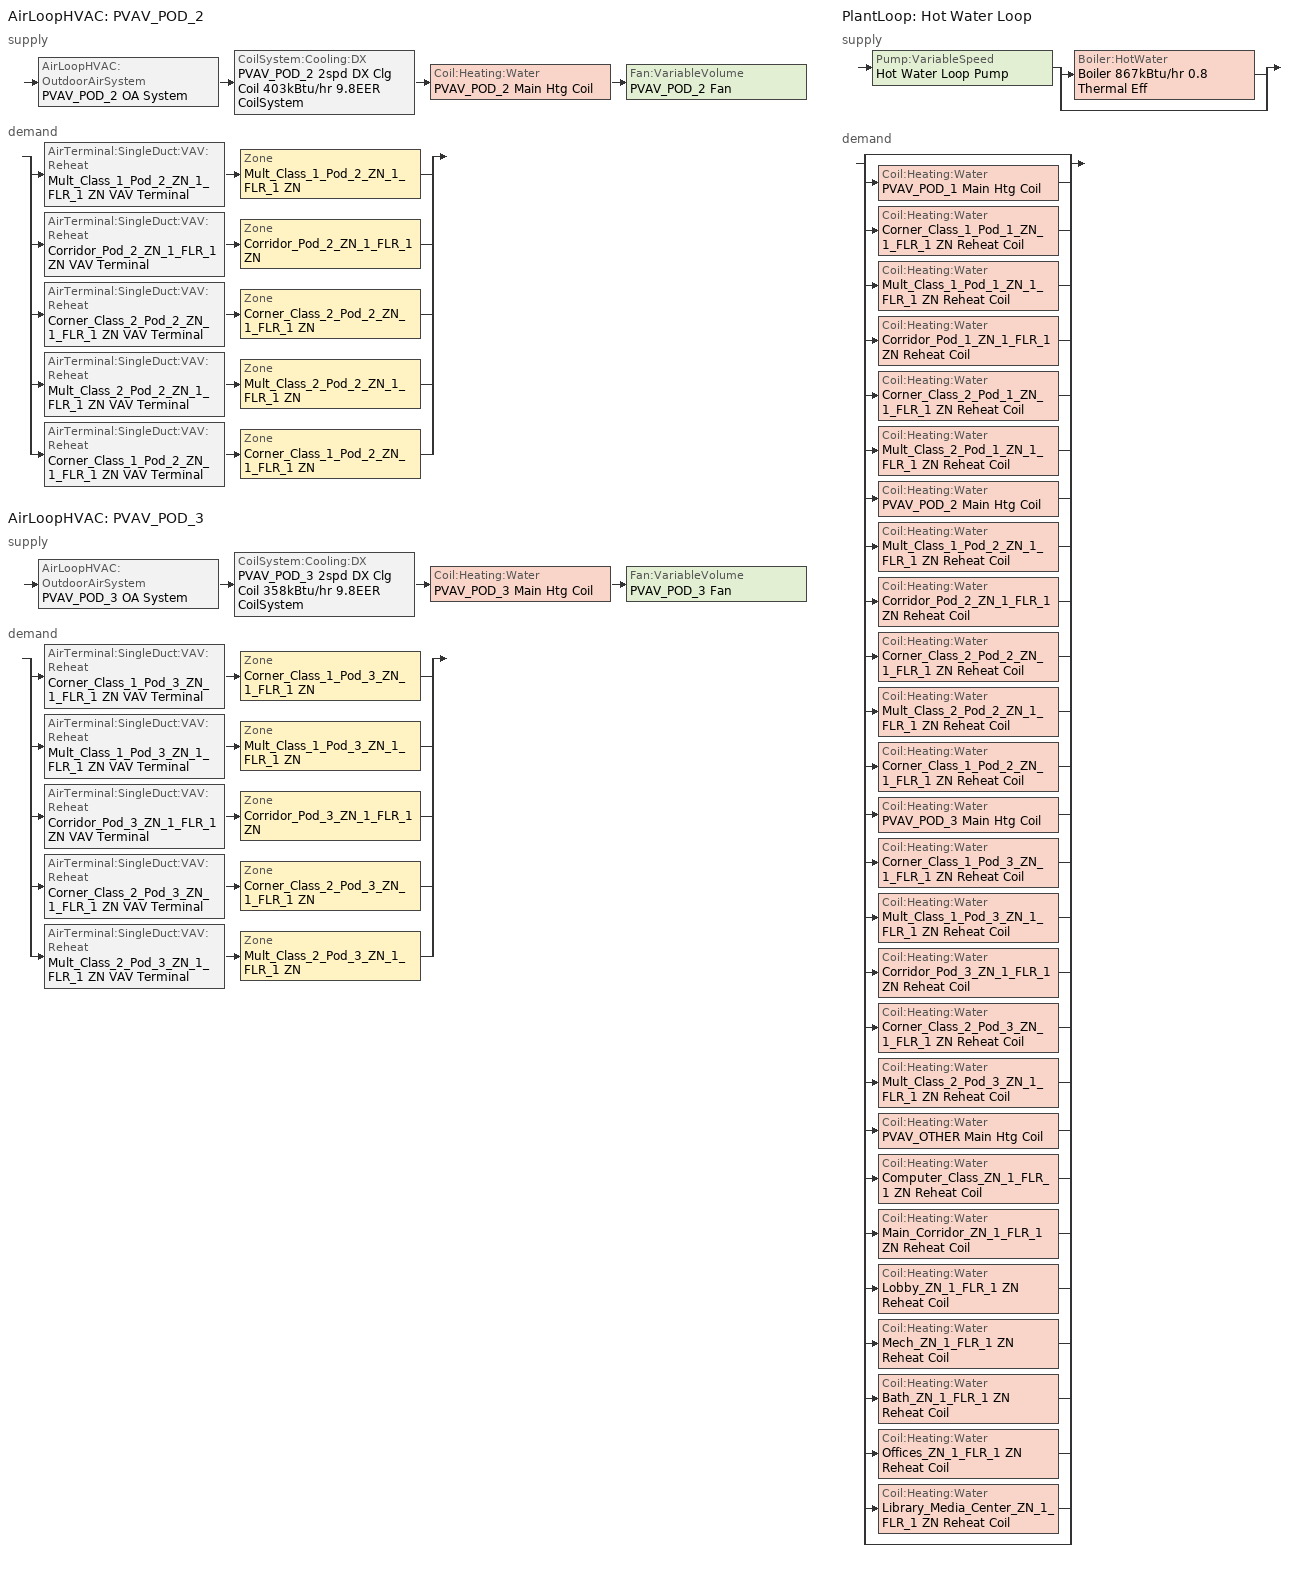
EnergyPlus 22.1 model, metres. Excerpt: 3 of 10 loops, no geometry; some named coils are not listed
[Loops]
AirLoopHVAC 'PVAV_POD_2'
 supply: AirLoopHVAC:OutdoorAirSystem 'PVAV_POD_2 OA System' > CoilSystem:Cooling:DX 'PVAV_POD_2 2spd DX Clg Coil 403kBtu/hr 9.8EER CoilSystem' > Coil:Heating:Water 'PVAV_POD_2 Main Htg Coil' > Fan:VariableVolume 'PVAV_POD_2 Fan'
 demand: split
  | AirTerminal:SingleDuct:VAV:Reheat 'Mult_Class_1_Pod_2_ZN_1_FLR_1 ZN VAV Terminal' > Zone 'Mult_Class_1_Pod_2_ZN_1_FLR_1 ZN'
  | AirTerminal:SingleDuct:VAV:Reheat 'Corridor_Pod_2_ZN_1_FLR_1 ZN VAV Terminal' > Zone 'Corridor_Pod_2_ZN_1_FLR_1 ZN'
  | AirTerminal:SingleDuct:VAV:Reheat 'Corner_Class_2_Pod_2_ZN_1_FLR_1 ZN VAV Terminal' > Zone 'Corner_Class_2_Pod_2_ZN_1_FLR_1 ZN'
  | AirTerminal:SingleDuct:VAV:Reheat 'Mult_Class_2_Pod_2_ZN_1_FLR_1 ZN VAV Terminal' > Zone 'Mult_Class_2_Pod_2_ZN_1_FLR_1 ZN'
  | AirTerminal:SingleDuct:VAV:Reheat 'Corner_Class_1_Pod_2_ZN_1_FLR_1 ZN VAV Terminal' > Zone 'Corner_Class_1_Pod_2_ZN_1_FLR_1 ZN'
AirLoopHVAC 'PVAV_POD_3'
 supply: AirLoopHVAC:OutdoorAirSystem 'PVAV_POD_3 OA System' > CoilSystem:Cooling:DX 'PVAV_POD_3 2spd DX Clg Coil 358kBtu/hr 9.8EER CoilSystem' > Coil:Heating:Water 'PVAV_POD_3 Main Htg Coil' > Fan:VariableVolume 'PVAV_POD_3 Fan'
 demand: split
  | AirTerminal:SingleDuct:VAV:Reheat 'Corner_Class_1_Pod_3_ZN_1_FLR_1 ZN VAV Terminal' > Zone 'Corner_Class_1_Pod_3_ZN_1_FLR_1 ZN'
  | AirTerminal:SingleDuct:VAV:Reheat 'Mult_Class_1_Pod_3_ZN_1_FLR_1 ZN VAV Terminal' > Zone 'Mult_Class_1_Pod_3_ZN_1_FLR_1 ZN'
  | AirTerminal:SingleDuct:VAV:Reheat 'Corridor_Pod_3_ZN_1_FLR_1 ZN VAV Terminal' > Zone 'Corridor_Pod_3_ZN_1_FLR_1 ZN'
  | AirTerminal:SingleDuct:VAV:Reheat 'Corner_Class_2_Pod_3_ZN_1_FLR_1 ZN VAV Terminal' > Zone 'Corner_Class_2_Pod_3_ZN_1_FLR_1 ZN'
  | AirTerminal:SingleDuct:VAV:Reheat 'Mult_Class_2_Pod_3_ZN_1_FLR_1 ZN VAV Terminal' > Zone 'Mult_Class_2_Pod_3_ZN_1_FLR_1 ZN'
PlantLoop 'Hot Water Loop'
 supply: Pump:VariableSpeed 'Hot Water Loop Pump' > split
  | Boiler:HotWater 'Boiler 867kBtu/hr 0.8 Thermal Eff'
  | bypass
 demand: split
  | bypass
  | Coil:Heating:Water 'PVAV_POD_1 Main Htg Coil'
  | Coil:Heating:Water 'Corner_Class_1_Pod_1_ZN_1_FLR_1 ZN Reheat Coil'
  | Coil:Heating:Water 'Mult_Class_1_Pod_1_ZN_1_FLR_1 ZN Reheat Coil'
  | Coil:Heating:Water 'Corridor_Pod_1_ZN_1_FLR_1 ZN Reheat Coil'
  | Coil:Heating:Water 'Corner_Class_2_Pod_1_ZN_1_FLR_1 ZN Reheat Coil'
  | Coil:Heating:Water 'Mult_Class_2_Pod_1_ZN_1_FLR_1 ZN Reheat Coil'
  | Coil:Heating:Water 'PVAV_POD_2 Main Htg Coil'
  | Coil:Heating:Water 'Mult_Class_1_Pod_2_ZN_1_FLR_1 ZN Reheat Coil'
  | Coil:Heating:Water 'Corridor_Pod_2_ZN_1_FLR_1 ZN Reheat Coil'
  | Coil:Heating:Water 'Corner_Class_2_Pod_2_ZN_1_FLR_1 ZN Reheat Coil'
  | Coil:Heating:Water 'Mult_Class_2_Pod_2_ZN_1_FLR_1 ZN Reheat Coil'
  | Coil:Heating:Water 'Corner_Class_1_Pod_2_ZN_1_FLR_1 ZN Reheat Coil'
  | Coil:Heating:Water 'PVAV_POD_3 Main Htg Coil'
  | Coil:Heating:Water 'Corner_Class_1_Pod_3_ZN_1_FLR_1 ZN Reheat Coil'
  | Coil:Heating:Water 'Mult_Class_1_Pod_3_ZN_1_FLR_1 ZN Reheat Coil'
  | Coil:Heating:Water 'Corridor_Pod_3_ZN_1_FLR_1 ZN Reheat Coil'
  | Coil:Heating:Water 'Corner_Class_2_Pod_3_ZN_1_FLR_1 ZN Reheat Coil'
  | Coil:Heating:Water 'Mult_Class_2_Pod_3_ZN_1_FLR_1 ZN Reheat Coil'
  | Coil:Heating:Water 'PVAV_OTHER Main Htg Coil'
  | Coil:Heating:Water 'Computer_Class_ZN_1_FLR_1 ZN Reheat Coil'
  | Coil:Heating:Water 'Main_Corridor_ZN_1_FLR_1 ZN Reheat Coil'
  | Coil:Heating:Water 'Lobby_ZN_1_FLR_1 ZN Reheat Coil'
  | Coil:Heating:Water 'Mech_ZN_1_FLR_1 ZN Reheat Coil'
  | Coil:Heating:Water 'Bath_ZN_1_FLR_1 ZN Reheat Coil'
  | Coil:Heating:Water 'Offices_ZN_1_FLR_1 ZN Reheat Coil'
  | Coil:Heating:Water 'Library_Media_Center_ZN_1_FLR_1 ZN Reheat Coil'
  | bypass
[ZoneControl:Thermostat] Temperature Difference Between Cutout And Setpoint {deltaC}=0
Name | Zone or ZoneList | Control Type Schedule | Control 1
Corner_Class_1_Pod_2_ZN_1_FLR_1 ZN Thermostat | Corner_Class_1_Pod_2_ZN_1_FLR_1 ZN | Corner_Class_1_Pod_2_ZN_1_FLR_1 ZN Thermostat Schedule | PrimarySchool Classroom Thermostat 2
Corner_Class_1_Pod_3_ZN_1_FLR_1 ZN Thermostat | Corner_Class_1_Pod_3_ZN_1_FLR_1 ZN | Corner_Class_1_Pod_3_ZN_1_FLR_1 ZN Thermostat Schedule | PrimarySchool Classroom Thermostat 3
Corner_Class_2_Pod_2_ZN_1_FLR_1 ZN Thermostat | Corner_Class_2_Pod_2_ZN_1_FLR_1 ZN | Corner_Class_2_Pod_2_ZN_1_FLR_1 ZN Thermostat Schedule | PrimarySchool Classroom Thermostat 5
Corner_Class_2_Pod_3_ZN_1_FLR_1 ZN Thermostat | Corner_Class_2_Pod_3_ZN_1_FLR_1 ZN | Corner_Class_2_Pod_3_ZN_1_FLR_1 ZN Thermostat Schedule | PrimarySchool Classroom Thermostat 6
Corridor_Pod_2_ZN_1_FLR_1 ZN Thermostat | Corridor_Pod_2_ZN_1_FLR_1 ZN | Corridor_Pod_2_ZN_1_FLR_1 ZN Thermostat Schedule | PrimarySchool Corridor Thermostat 2
Corridor_Pod_3_ZN_1_FLR_1 ZN Thermostat | Corridor_Pod_3_ZN_1_FLR_1 ZN | Corridor_Pod_3_ZN_1_FLR_1 ZN Thermostat Schedule | PrimarySchool Corridor Thermostat 3
Mult_Class_1_Pod_2_ZN_1_FLR_1 ZN Thermostat | Mult_Class_1_Pod_2_ZN_1_FLR_1 ZN | Mult_Class_1_Pod_2_ZN_1_FLR_1 ZN Thermostat Schedule | PrimarySchool Classroom Thermostat 8
Mult_Class_1_Pod_3_ZN_1_FLR_1 ZN Thermostat | Mult_Class_1_Pod_3_ZN_1_FLR_1 ZN | Mult_Class_1_Pod_3_ZN_1_FLR_1 ZN Thermostat Schedule | PrimarySchool Classroom Thermostat 9
Mult_Class_2_Pod_2_ZN_1_FLR_1 ZN Thermostat | Mult_Class_2_Pod_2_ZN_1_FLR_1 ZN | Mult_Class_2_Pod_2_ZN_1_FLR_1 ZN Thermostat Schedule | PrimarySchool Classroom Thermostat 11
Mult_Class_2_Pod_3_ZN_1_FLR_1 ZN Thermostat | Mult_Class_2_Pod_3_ZN_1_FLR_1 ZN | Mult_Class_2_Pod_3_ZN_1_FLR_1 ZN Thermostat Schedule | PrimarySchool Classroom Thermostat 12
[ThermostatSetpoint:DualSetpoint] Heating Setpoint Temperature Schedule=SchoolPrimary HTGSETP_SCH_NO_OPTIMUM; Cooling Setpoint Temperature Schedule=SchoolPrimary CLGSETP_SCH_NO_OPTIMUM
PrimarySchool Classroom Thermostat 2; PrimarySchool Classroom Thermostat 3; PrimarySchool Classroom Thermostat 5; PrimarySchool Classroom Thermostat 6; PrimarySchool Corridor Thermostat 2; PrimarySchool Corridor Thermostat 3; PrimarySchool Classroom Thermostat 8; PrimarySchool Classroom Thermostat 9; PrimarySchool Classroom Thermostat 11; PrimarySchool Classroom Thermostat 12
[AirTerminal:SingleDuct:VAV:Reheat] Availability Schedule=Always On Discrete; Maximum Air Flow Rate {m3/s}=Autosize; Zone Minimum Air Flow Input Method=Constant; Fixed Minimum Air Flow Rate {m3/s}=0; Maximum Hot Water or Steam Flow Rate {m3/s}=Autosize; Minimum Hot Water or Steam Flow Rate {m3/s}=0; Convergence Tolerance=0.001; Damper Heating Action=ReverseWithLimits; Maximum Flow per Zone Floor Area During Reheat {m3/s-m2}=Autocalculate; Maximum Flow Fraction During Reheat=Autocalculate; Maximum Reheat Air Temperature {C}=50
Name | Constant Minimum Air Flow Fraction | Reheat Coil
Corner_Class_1_Pod_2_ZN_1_FLR_1 ZN VAV Terminal | 0.773772 | Corner_Class_1_Pod_2_ZN_1_FLR_1 ZN Reheat Coil
Corner_Class_1_Pod_3_ZN_1_FLR_1 ZN VAV Terminal | 0.752677 | Corner_Class_1_Pod_3_ZN_1_FLR_1 ZN Reheat Coil
Corner_Class_2_Pod_2_ZN_1_FLR_1 ZN VAV Terminal | 0.773772 | Corner_Class_2_Pod_2_ZN_1_FLR_1 ZN Reheat Coil
Corner_Class_2_Pod_3_ZN_1_FLR_1 ZN VAV Terminal | 0.752677 | Corner_Class_2_Pod_3_ZN_1_FLR_1 ZN Reheat Coil
Corridor_Pod_2_ZN_1_FLR_1 ZN VAV Terminal | 0.773772 | Corridor_Pod_2_ZN_1_FLR_1 ZN Reheat Coil
Corridor_Pod_3_ZN_1_FLR_1 ZN VAV Terminal | 0.752677 | Corridor_Pod_3_ZN_1_FLR_1 ZN Reheat Coil
Mult_Class_1_Pod_2_ZN_1_FLR_1 ZN VAV Terminal | 0.773772 | Mult_Class_1_Pod_2_ZN_1_FLR_1 ZN Reheat Coil
Mult_Class_1_Pod_3_ZN_1_FLR_1 ZN VAV Terminal | 0.752677 | Mult_Class_1_Pod_3_ZN_1_FLR_1 ZN Reheat Coil
Mult_Class_2_Pod_2_ZN_1_FLR_1 ZN VAV Terminal | 0.773772 | Mult_Class_2_Pod_2_ZN_1_FLR_1 ZN Reheat Coil
Mult_Class_2_Pod_3_ZN_1_FLR_1 ZN VAV Terminal | 0.752677 | Mult_Class_2_Pod_3_ZN_1_FLR_1 ZN Reheat Coil
[Coil:Heating:Water] Availability Schedule=Always On Discrete; U-Factor Times Area Value {W/K}=Autosize; Maximum Water Flow Rate {m3/s}=Autosize; Performance Input Method=UFactorTimesAreaAndDesignWaterFlowRate; Rated Capacity {W}=Autosize; Rated Inlet Water Temperature {C}=82.2222; Rated Outlet Water Temperature {C}=71.1111; Rated Ratio for Air and Water Convection=0.5
Name | Rated Inlet Air Temperature {C} | Rated Outlet Air Temperature {C}
Bath_ZN_1_FLR_1 ZN Reheat Coil; Computer_Class_ZN_1_FLR_1 ZN Reheat Coil; Corner_Class_1_Pod_1_ZN_1_FLR_1 ZN Reheat Coil; Corner_Class_1_Pod_2_ZN_1_FLR_1 ZN Reheat Coil; Corner_Class_1_Pod_3_ZN_1_FLR_1 ZN Reheat Coil; Corner_Class_2_Pod_1_ZN_1_FLR_1 ZN Reheat Coil; Corner_Class_2_Pod_2_ZN_1_FLR_1 ZN Reheat Coil; Corner_Class_2_Pod_3_ZN_1_FLR_1 ZN Reheat Coil; Corridor_Pod_1_ZN_1_FLR_1 ZN Reheat Coil; Corridor_Pod_2_ZN_1_FLR_1 ZN Reheat Coil; Corridor_Pod_3_ZN_1_FLR_1 ZN Reheat Coil; Library_Media_Center_ZN_1_FLR_1 ZN Reheat Coil; Lobby_ZN_1_FLR_1 ZN Reheat Coil; Main_Corridor_ZN_1_FLR_1 ZN Reheat Coil; Mech_ZN_1_FLR_1 ZN Reheat Coil; Mult_Class_1_Pod_1_ZN_1_FLR_1 ZN Reheat Coil; Mult_Class_1_Pod_2_ZN_1_FLR_1 ZN Reheat Coil; Mult_Class_1_Pod_3_ZN_1_FLR_1 ZN Reheat Coil; Mult_Class_2_Pod_1_ZN_1_FLR_1 ZN Reheat Coil; Mult_Class_2_Pod_2_ZN_1_FLR_1 ZN Reheat Coil; Mult_Class_2_Pod_3_ZN_1_FLR_1 ZN Reheat Coil; Offices_ZN_1_FLR_1 ZN Reheat Coil | 12.7778 | 50
PVAV_POD_2 Main Htg Coil; PVAV_POD_3 Main Htg Coil | 7.22222 | 12.7778
[Zone equipment]
Corner_Class_1_Pod_2_ZN_1_FLR_1 ZN: Corner_Class_1_Pod_2_ZN_1_FLR_1 ZN VAV Terminal
Corner_Class_1_Pod_3_ZN_1_FLR_1 ZN: Corner_Class_1_Pod_3_ZN_1_FLR_1 ZN VAV Terminal
Corner_Class_2_Pod_2_ZN_1_FLR_1 ZN: Corner_Class_2_Pod_2_ZN_1_FLR_1 ZN VAV Terminal
Corner_Class_2_Pod_3_ZN_1_FLR_1 ZN: Corner_Class_2_Pod_3_ZN_1_FLR_1 ZN VAV Terminal
Corridor_Pod_2_ZN_1_FLR_1 ZN: Corridor_Pod_2_ZN_1_FLR_1 ZN VAV Terminal
Corridor_Pod_3_ZN_1_FLR_1 ZN: Corridor_Pod_3_ZN_1_FLR_1 ZN VAV Terminal
Mult_Class_1_Pod_2_ZN_1_FLR_1 ZN: Mult_Class_1_Pod_2_ZN_1_FLR_1 ZN VAV Terminal
Mult_Class_1_Pod_3_ZN_1_FLR_1 ZN: Mult_Class_1_Pod_3_ZN_1_FLR_1 ZN VAV Terminal
Mult_Class_2_Pod_2_ZN_1_FLR_1 ZN: Mult_Class_2_Pod_2_ZN_1_FLR_1 ZN VAV Terminal
Mult_Class_2_Pod_3_ZN_1_FLR_1 ZN: Mult_Class_2_Pod_3_ZN_1_FLR_1 ZN VAV Terminal
[Sizing:Zone] Zone Cooling Design Supply Air Temperature Input Method=SupplyAirTemperature; Zone Cooling Design Supply Air Temperature {C}=12.7778; Zone Cooling Design Supply Air Temperature Difference {deltaC}=11.11; Zone Heating Design Supply Air Temperature Input Method=SupplyAirTemperature; Zone Heating Design Supply Air Temperature {C}=50; Zone Heating Design Supply Air Temperature Difference {deltaC}=11.11; Zone Cooling Design Supply Air Humidity Ratio {kgWater/kgDryAir}=0.0085; Zone Heating Design Supply Air Humidity Ratio {kgWater/kgDryAir}=0.008; Cooling Design Air Flow Method=DesignDay; Cooling Design Air Flow Rate {m3/s}=0; Cooling Minimum Air Flow per Zone Floor Area {m3/s-m2}=0.000762; Cooling Minimum Air Flow {m3/s}=0; Cooling Minimum Air Flow Fraction=0; Heating Design Air Flow Method=DesignDay; Heating Design Air Flow Rate {m3/s}=0; Heating Maximum Air Flow per Zone Floor Area {m3/s-m2}=0.002032; Heating Maximum Air Flow {m3/s}=0.141576; Heating Maximum Air Flow Fraction=0.3; Account for Dedicated Outdoor Air System=No
Name | Design Specification Outdoor Air Object | Design Specification Zone Air Distribution Object
Corner_Class_1_Pod_2_ZN_1_FLR_1 ZN | PrimarySchool Classroom Ventilation | Corner_Class_1_Pod_2_ZN_1_FLR_1 ZN Design Spec Zone Air Dist
Corner_Class_1_Pod_3_ZN_1_FLR_1 ZN | PrimarySchool Classroom Ventilation | Corner_Class_1_Pod_3_ZN_1_FLR_1 ZN Design Spec Zone Air Dist
Corner_Class_2_Pod_2_ZN_1_FLR_1 ZN | PrimarySchool Classroom Ventilation | Corner_Class_2_Pod_2_ZN_1_FLR_1 ZN Design Spec Zone Air Dist
Corner_Class_2_Pod_3_ZN_1_FLR_1 ZN | PrimarySchool Classroom Ventilation | Corner_Class_2_Pod_3_ZN_1_FLR_1 ZN Design Spec Zone Air Dist
Corridor_Pod_2_ZN_1_FLR_1 ZN | PrimarySchool Corridor Ventilation | Corridor_Pod_2_ZN_1_FLR_1 ZN Design Spec Zone Air Dist
Corridor_Pod_3_ZN_1_FLR_1 ZN | PrimarySchool Corridor Ventilation | Corridor_Pod_3_ZN_1_FLR_1 ZN Design Spec Zone Air Dist
Mult_Class_1_Pod_2_ZN_1_FLR_1 ZN | PrimarySchool Classroom Ventilation | Mult_Class_1_Pod_2_ZN_1_FLR_1 ZN Design Spec Zone Air Dist
Mult_Class_1_Pod_3_ZN_1_FLR_1 ZN | PrimarySchool Classroom Ventilation | Mult_Class_1_Pod_3_ZN_1_FLR_1 ZN Design Spec Zone Air Dist
Mult_Class_2_Pod_2_ZN_1_FLR_1 ZN | PrimarySchool Classroom Ventilation | Mult_Class_2_Pod_2_ZN_1_FLR_1 ZN Design Spec Zone Air Dist
Mult_Class_2_Pod_3_ZN_1_FLR_1 ZN | PrimarySchool Classroom Ventilation | Mult_Class_2_Pod_3_ZN_1_FLR_1 ZN Design Spec Zone Air Dist
[DesignSpecification:ZoneAirDistribution] Minimum Zone Ventilation Efficiency=0.6
Corner_Class_1_Pod_2_ZN_1_FLR_1 ZN Design Spec Zone Air Dist; Corner_Class_1_Pod_3_ZN_1_FLR_1 ZN Design Spec Zone Air Dist; Corner_Class_2_Pod_2_ZN_1_FLR_1 ZN Design Spec Zone Air Dist; Corner_Class_2_Pod_3_ZN_1_FLR_1 ZN Design Spec Zone Air Dist; Corridor_Pod_2_ZN_1_FLR_1 ZN Design Spec Zone Air Dist; Corridor_Pod_3_ZN_1_FLR_1 ZN Design Spec Zone Air Dist; Mult_Class_1_Pod_2_ZN_1_FLR_1 ZN Design Spec Zone Air Dist; Mult_Class_1_Pod_3_ZN_1_FLR_1 ZN Design Spec Zone Air Dist; Mult_Class_2_Pod_2_ZN_1_FLR_1 ZN Design Spec Zone Air Dist; Mult_Class_2_Pod_3_ZN_1_FLR_1 ZN Design Spec Zone Air Dist
[Controller:MechanicalVentilation] Availability Schedule=SchoolPrimary MinOA_MotorizedDamper_Sched; Demand Controlled Ventilation=No; System Outdoor Air Method=ZoneSum; Design Specification Outdoor Air Object Name 1=PrimarySchool Classroom Ventilation; Design Specification Outdoor Air Object Name 2=PrimarySchool Classroom Ventilation; Design Specification Outdoor Air Object Name 3=PrimarySchool Corridor Ventilation; Design Specification Outdoor Air Object Name 4=PrimarySchool Classroom Ventilation; Design Specification Outdoor Air Object Name 5=PrimarySchool Classroom Ventilation
Name | Zone or ZoneList Name 1 | Design Specification Zone Air Distribution Object Name 1 | Zone or ZoneList Name 2 | Design Specification Zone Air Distribution Object Name 2 | Zone or ZoneList Name 3 | Design Specification Zone Air Distribution Object Name 3 | Zone or ZoneList Name 4 | Design Specification Zone Air Distribution Object Name 4 | Zone or ZoneList Name 5 | Design Specification Zone Air Distribution Object Name 5
PVAV_POD_2 Ventilation Controller | Corner_Class_1_Pod_2_ZN_1_FLR_1 ZN | Corner_Class_1_Pod_2_ZN_1_FLR_1 ZN Design Spec Zone Air Dist | Corner_Class_2_Pod_2_ZN_1_FLR_1 ZN | Corner_Class_2_Pod_2_ZN_1_FLR_1 ZN Design Spec Zone Air Dist | Corridor_Pod_2_ZN_1_FLR_1 ZN | Corridor_Pod_2_ZN_1_FLR_1 ZN Design Spec Zone Air Dist | Mult_Class_1_Pod_2_ZN_1_FLR_1 ZN | Mult_Class_1_Pod_2_ZN_1_FLR_1 ZN Design Spec Zone Air Dist | Mult_Class_2_Pod_2_ZN_1_FLR_1 ZN | Mult_Class_2_Pod_2_ZN_1_FLR_1 ZN Design Spec Zone Air Dist
PVAV_POD_3 Ventilation Controller | Corner_Class_1_Pod_3_ZN_1_FLR_1 ZN | Corner_Class_1_Pod_3_ZN_1_FLR_1 ZN Design Spec Zone Air Dist | Corner_Class_2_Pod_3_ZN_1_FLR_1 ZN | Corner_Class_2_Pod_3_ZN_1_FLR_1 ZN Design Spec Zone Air Dist | Corridor_Pod_3_ZN_1_FLR_1 ZN | Corridor_Pod_3_ZN_1_FLR_1 ZN Design Spec Zone Air Dist | Mult_Class_1_Pod_3_ZN_1_FLR_1 ZN | Mult_Class_1_Pod_3_ZN_1_FLR_1 ZN Design Spec Zone Air Dist | Mult_Class_2_Pod_3_ZN_1_FLR_1 ZN | Mult_Class_2_Pod_3_ZN_1_FLR_1 ZN Design Spec Zone Air Dist
[DesignSpecification:OutdoorAir] Outdoor Air Method=Sum; Outdoor Air Flow per Zone {m3/s}=0; Outdoor Air Flow Air Changes per Hour {1/hr}=0
Name | Outdoor Air Flow per Person {m3/s-person} | Outdoor Air Flow per Zone Floor Area {m3/s-m2}
PrimarySchool Classroom Ventilation | 0.00471947 | 0.0006096
PrimarySchool Corridor Ventilation | 0 | 0.0003048
[AirLoopHVAC] Design Supply Air Flow Rate {m3/s}=AutoSize; Design Return Air Flow Fraction of Supply Air Flow=1
PVAV_POD_2; PVAV_POD_3
[Sizing:System] Type of Load to Size On=Sensible; Central Heating Maximum System Air Flow Ratio=0.3; Preheat Design Temperature {C}=7.22222; Preheat Design Humidity Ratio {kgWater/kgDryAir}=0.008; Precool Design Temperature {C}=12.7778; Precool Design Humidity Ratio {kgWater/kgDryAir}=0.008; Central Cooling Design Supply Air Temperature {C}=12.7778; Central Heating Design Supply Air Temperature {C}=12.7778; Type of Zone Sum to Use=Coincident; 100% Outdoor Air in Cooling=No; 100% Outdoor Air in Heating=No; Central Cooling Design Supply Air Humidity Ratio {kgWater/kgDryAir}=0.0085; Central Heating Design Supply Air Humidity Ratio {kgWater/kgDryAir}=0.008; Cooling Supply Air Flow Rate Method=DesignDay; Cooling Supply Air Flow Rate {m3/s}=0; Cooling Supply Air Flow Rate Per Floor Area {m3/s-m2}=0.00996765; Cooling Fraction of Autosized Cooling Supply Air Flow Rate=1; Cooling Supply Air Flow Rate Per Unit Cooling Capacity {m3/s-W}=3.94755e-05; Heating Supply Air Flow Rate Method=DesignDay; Heating Supply Air Flow Rate {m3/s}=0; Heating Supply Air Flow Rate Per Floor Area {m3/s-m2}=0.00996765; Heating Fraction of Autosized Heating Supply Air Flow Rate=1; Heating Fraction of Autosized Cooling Supply Air Flow Rate=1; Heating Supply Air Flow Rate Per Unit Heating Capacity {m3/s-W}=3.15882e-05; System Outdoor Air Method=ZoneSum; Zone Maximum Outdoor Air Fraction=1; Cooling Design Capacity Method=CoolingDesignCapacity; Cooling Design Capacity {W}=Autosize; Cooling Design Capacity Per Floor Area {W/m2}=234.7; Fraction of Autosized Cooling Design Capacity=1; Heating Design Capacity Method=HeatingDesignCapacity; Heating Design Capacity {W}=Autosize; Heating Design Capacity Per Floor Area {W/m2}=157; Fraction of Autosized Heating Design Capacity=1; Central Cooling Capacity Control Method=OnOff; Occupant Diversity=Autosize
Name | Design Outdoor Air Flow Rate {m3/s}
PVAV_POD_2 | 3.706368
PVAV_POD_3 | 3.198876
[Controller:OutdoorAir] Minimum Outdoor Air Flow Rate {m3/s}=0; Maximum Outdoor Air Flow Rate {m3/s}=Autosize; Economizer Control Type=DifferentialEnthalpy; Economizer Control Action Type=ModulateFlow; Lockout Type=LockoutWithHeating; Minimum Limit Type=FixedMinimum; Minimum Outdoor Air Schedule=SchoolPrimary MinOA_MotorizedDamper_Sched; High Humidity Control=No; Control High Indoor Humidity Based on Outdoor Humidity Ratio=Yes; Heat Recovery Bypass Control Type=BypassWhenOAFlowGreaterThanMinimum
Name | Mechanical Ventilation Controller
Controller Outdoor Air 2 | PVAV_POD_2 Ventilation Controller
Controller Outdoor Air 3 | PVAV_POD_3 Ventilation Controller
[HeatExchanger:AirToAir:SensibleAndLatent] Availability Schedule=Always On Discrete; Nominal Supply Air Flow Rate {m3/s}=Autosize; Sensible Effectiveness at 100% Heating Air Flow=0.7; Latent Effectiveness at 100% Heating Air Flow=0.6; Sensible Effectiveness at 75% Heating Air Flow=0.7; Latent Effectiveness at 75% Heating Air Flow=0.6; Sensible Effectiveness at 100% Cooling Air Flow=0.75; Latent Effectiveness at 100% Cooling Air Flow=0.6; Sensible Effectiveness at 75% Cooling Air Flow=0.75; Latent Effectiveness at 75% Cooling Air Flow=0.6; Supply Air Outlet Temperature Control=Yes; Heat Exchanger Type=Rotary; Frost Control Type=ExhaustOnly; Threshold Temperature {C}=-23.3; Initial Defrost Time Fraction=0.167; Rate of Defrost Time Fraction Increase {1/K}=1.44; Economizer Lockout=Yes
Name | Nominal Electric Power {W}
PVAV_POD_2 ERV | 1645.59
PVAV_POD_3 ERV | 1427.12
[SetpointManager:OutdoorAirPretreat] Control Variable=Temperature; Minimum Setpoint Temperature {C}=-99; Maximum Setpoint Temperature {C}=99; Minimum Setpoint Humidity Ratio {kgWater/kgDryAir}=1e-05; Maximum Setpoint Humidity Ratio {kgWater/kgDryAir}=1
Name | Setpoint Node or NodeList
Setpoint Manager Outdoor Air Pretreat 3 | PVAV_POD_2 ERV Primary Outlet Air Node
Setpoint Manager Outdoor Air Pretreat 4 | PVAV_POD_3 ERV Primary Outlet Air Node
[SetpointManager:MixedAir] Control Variable=Temperature
Name | Setpoint Node or NodeList
PVAV_POD_2 Mixed Air Node OS Default SPM | PVAV_POD_2 Mixed Air Node
PVAV_POD_2 2spd DX Clg Coil 403kBtu/hr 9.8EER Outlet Air Node OS Default SPM | PVAV_POD_2 2spd DX Clg Coil 403kBtu/hr 9.8EER Outlet Air Node
PVAV_POD_2 Main Htg Coil Outlet Air Node OS Default SPM | PVAV_POD_2 Main Htg Coil Outlet Air Node
PVAV_POD_3 Mixed Air Node OS Default SPM | PVAV_POD_3 Mixed Air Node
PVAV_POD_3 2spd DX Clg Coil 358kBtu/hr 9.8EER Outlet Air Node OS Default SPM | PVAV_POD_3 2spd DX Clg Coil 358kBtu/hr 9.8EER Outlet Air Node
PVAV_POD_3 Main Htg Coil Outlet Air Node OS Default SPM | PVAV_POD_3 Main Htg Coil Outlet Air Node
[Coil:Cooling:DX:TwoSpeed] Availability Schedule=Always On Discrete; High Speed Gross Rated Total Cooling Capacity {W}=Autosize; High Speed Rated Sensible Heat Ratio=Autosize; High Speed Gross Rated Cooling COP {W/W}=3.39929; High Speed Rated Air Flow Rate {m3/s}=Autosize; Unit Internal Static Air Pressure {Pa}=773.3; Total Cooling Capacity Function of Temperature Curve=PSZ-AC_Unitary_PackagecoolCapFT; Total Cooling Capacity Function of Flow Fraction Curve=PSZ-AC_Unitary_PackagecoolFFF; Energy Input Ratio Function of Temperature Curve=PSZ-AC DX Unitary Package EIRFT; Energy Input Ratio Function of Flow Fraction Curve=PSZ-AC_Unitary_PackagecoolEIRFFF; Part Load Fraction Correlation Curve=PSZ-AC_Unitary_PackagecoolPLR; Low Speed Gross Rated Total Cooling Capacity {W}=Autosize; Low Speed Gross Rated Sensible Heat Ratio=0.69; Low Speed Gross Rated Cooling COP {W/W}=3.39929; Low Speed Rated Air Flow Rate {m3/s}=Autosize; Low Speed Total Cooling Capacity Function of Temperature Curve=PSZ-AC_Unitary_PackagecoolCapFT; Low Speed Energy Input Ratio Function of Temperature Curve=PSZ-AC DX Unitary Package EIRFT; Condenser Type=AirCooled; Minimum Outdoor Dry-Bulb Temperature for Compressor Operation {C}=-25; High Speed Evaporative Condenser Effectiveness=0; High Speed Evaporative Condenser Air Flow Rate {m3/s}=Autosize; High Speed Evaporative Condenser Pump Rated Power Consumption {W}=Autosize; Low Speed Evaporative Condenser Effectiveness=0; Low Speed Evaporative Condenser Air Flow Rate {m3/s}=Autosize; Low Speed Evaporative Condenser Pump Rated Power Consumption {W}=Autosize; Basin Heater Capacity {W/K}=10; Basin Heater Setpoint Temperature {C}=2
PVAV_POD_2 2spd DX Clg Coil 403kBtu/hr 9.8EER; PVAV_POD_3 2spd DX Clg Coil 358kBtu/hr 9.8EER
[Controller:WaterCoil] Control Variable=Temperature; Action=Normal; Actuator Variable=Flow; Controller Convergence Tolerance {deltaC}=0.0001; Maximum Actuated Flow {m3/s}=Autosize; Minimum Actuated Flow {m3/s}=0
PVAV_POD_2 Main Htg Coil Controller; PVAV_POD_3 Main Htg Coil Controller
[CoilSystem:Cooling:DX] Availability Schedule=Always On Discrete
Name | Cooling Coil
PVAV_POD_2 2spd DX Clg Coil 403kBtu/hr 9.8EER CoilSystem | PVAV_POD_2 2spd DX Clg Coil 403kBtu/hr 9.8EER
PVAV_POD_3 2spd DX Clg Coil 358kBtu/hr 9.8EER CoilSystem | PVAV_POD_3 2spd DX Clg Coil 358kBtu/hr 9.8EER
[Fan:VariableVolume] Availability Schedule=SchoolPrimary HVACOperationSchd; Fan Total Efficiency=0.6006; Pressure Rise {Pa}=1389.92; Maximum Flow Rate {m3/s}=AutoSize; Fan Power Minimum Flow Rate Input Method=Fraction; Fan Power Minimum Flow Fraction=0.25; Fan Power Minimum Air Flow Rate {m3/s}=0; Motor Efficiency=0.924; Motor In Airstream Fraction=1; Fan Power Coefficient 1=0.04076; Fan Power Coefficient 2=0.0881; Fan Power Coefficient 3=-0.0729; Fan Power Coefficient 4=0.9437; Fan Power Coefficient 5=0
PVAV_POD_2 Fan; PVAV_POD_3 Fan
[SetpointManager:Scheduled] Control Variable=Temperature
Name | Schedule | Setpoint Node or NodeList
PVAV_POD_2 Supply Air Setpoint Manager | Supply Air Temp - 55.0F | PVAV_POD_2 Supply Outlet Node
PVAV_POD_3 Supply Air Setpoint Manager | Supply Air Temp - 55.0F | PVAV_POD_3 Supply Outlet Node
Hot Water Loop Setpoint Manager | Hot Water Loop Temp - 180F | Hot Water Loop Supply Outlet Node
[PlantLoop]
Hot Water Loop: Fluid Type=Water; Plant Equipment Operation Scheme=Hot Water Loop Operation Schemes; Maximum Loop Temperature {C}=100; Minimum Loop Temperature {C}=10; Maximum Loop Flow Rate {m3/s}=Autosize; Minimum Loop Flow Rate {m3/s}=0; Plant Loop Volume {m3}=Autocalculate; Load Distribution Scheme=Optimal; Plant Loop Demand Calculation Scheme=SingleSetpoint; Common Pipe Simulation=None
[Sizing:Plant]
Hot Water Loop: Loop Type=Heating; Design Loop Exit Temperature {C}=82.2222; Loop Design Temperature Difference {deltaC}=11.1111; Sizing Option=NonCoincident; Zone Timesteps in Averaging Window=1; Coincident Sizing Factor Mode=None
[Pump:VariableSpeed]
Hot Water Loop Pump: Design Maximum Flow Rate {m3/s}=Autosize; Design Pump Head {Pa}=179344; Design Power Consumption {W}=Autosize; Motor Efficiency=0.865; Fraction of Motor Inefficiencies to Fluid Stream=0; Coefficient 1 of the Part Load Performance Curve=0; Coefficient 2 of the Part Load Performance Curve=3.2485; Coefficient 3 of the Part Load Performance Curve=-4.7443; Coefficient 4 of the Part Load Performance Curve=2.5294; Design Minimum Flow Rate {m3/s}=0; Pump Control Type=Intermittent; Skin Loss Radiative Fraction=0.5; Design Power Sizing Method=PowerPerFlowPerPressure; Design Electric Power per Unit Flow Rate {W/(m3/s)}=348701.1; Design Shaft Power per Unit Flow Rate per Unit Head {W/((m3/s)-Pa)}=1.28205; Design Minimum Flow Rate Fraction=0
[Boiler:HotWater]
Boiler 867kBtu/hr 0.8 Thermal Eff: Fuel Type=NaturalGas; Nominal Capacity {W}=Autosize; Nominal Thermal Efficiency=0.8; Efficiency Curve Temperature Evaluation Variable=LeavingBoiler; Normalized Boiler Efficiency Curve=Boiler with No Minimum Turndown; Design Water Flow Rate {m3/s}=Autosize; Minimum Part Load Ratio=0; Maximum Part Load Ratio=1.2; Optimum Part Load Ratio=1; Water Outlet Upper Temperature Limit {C}=95; Boiler Flow Mode=LeavingSetpointModulated; Parasitic Electric Load {W}=0; Sizing Factor=1
[PlantEquipmentOperationSchemes]
Hot Water Loop Operation Schemes: Control Scheme Object Type 1=PlantEquipmentOperation:HeatingLoad; Control Scheme Name 1=Hot Water Loop Heating Operation Scheme; Control Scheme Schedule Name 1=Always On Discrete
[PlantEquipmentOperation:HeatingLoad]
Hot Water Loop Heating Operation Scheme: Load Range Lower Limit 1 {W}=0; Load Range Upper Limit 1 {W}=1000000000; Range Equipment List Name 1=Hot Water Loop Heating Equipment List
[PlantEquipmentList]
Hot Water Loop Heating Equipment List: Boiler:HotWater, Boiler 867kBtu/hr 0.8 Thermal Eff
[EnergyManagementSystem:InternalVariable] Internal Data Type=Zone Floor Area
Name | Internal Data Index Key
Corner_Class_1_Pod_2_ZN_1_FLR_1ZN_Area | Corner_Class_1_Pod_2_ZN_1_FLR_1 ZN
Corner_Class_1_Pod_3_ZN_1_FLR_1ZN_Area | Corner_Class_1_Pod_3_ZN_1_FLR_1 ZN
Corner_Class_2_Pod_2_ZN_1_FLR_1ZN_Area | Corner_Class_2_Pod_2_ZN_1_FLR_1 ZN
Corner_Class_2_Pod_3_ZN_1_FLR_1ZN_Area | Corner_Class_2_Pod_3_ZN_1_FLR_1 ZN
Corridor_Pod_2_ZN_1_FLR_1ZN_Area | Corridor_Pod_2_ZN_1_FLR_1 ZN
Corridor_Pod_3_ZN_1_FLR_1ZN_Area | Corridor_Pod_3_ZN_1_FLR_1 ZN
Mult_Class_1_Pod_2_ZN_1_FLR_1ZN_Area | Mult_Class_1_Pod_2_ZN_1_FLR_1 ZN
Mult_Class_1_Pod_3_ZN_1_FLR_1ZN_Area | Mult_Class_1_Pod_3_ZN_1_FLR_1 ZN
Mult_Class_2_Pod_2_ZN_1_FLR_1ZN_Area | Mult_Class_2_Pod_2_ZN_1_FLR_1 ZN
Mult_Class_2_Pod_3_ZN_1_FLR_1ZN_Area | Mult_Class_2_Pod_3_ZN_1_FLR_1 ZN
[EnergyManagementSystem:Sensor] Output:Variable or Output:Meter=Zone Lights Electricity Rate
Name | Output:Variable or Output:Meter Index Key
Corner_Class_1_Pod_2_ZN_1_FLR_1ZN_LSr | Corner_Class_1_Pod_2_ZN_1_FLR_1 ZN
Corner_Class_1_Pod_3_ZN_1_FLR_1ZN_LSr | Corner_Class_1_Pod_3_ZN_1_FLR_1 ZN
Corner_Class_2_Pod_2_ZN_1_FLR_1ZN_LSr | Corner_Class_2_Pod_2_ZN_1_FLR_1 ZN
Corner_Class_2_Pod_3_ZN_1_FLR_1ZN_LSr | Corner_Class_2_Pod_3_ZN_1_FLR_1 ZN
Corridor_Pod_2_ZN_1_FLR_1ZN_LSr | Corridor_Pod_2_ZN_1_FLR_1 ZN
Corridor_Pod_3_ZN_1_FLR_1ZN_LSr | Corridor_Pod_3_ZN_1_FLR_1 ZN
Mult_Class_1_Pod_2_ZN_1_FLR_1ZN_LSr | Mult_Class_1_Pod_2_ZN_1_FLR_1 ZN
Mult_Class_1_Pod_3_ZN_1_FLR_1ZN_LSr | Mult_Class_1_Pod_3_ZN_1_FLR_1 ZN
Mult_Class_2_Pod_2_ZN_1_FLR_1ZN_LSr | Mult_Class_2_Pod_2_ZN_1_FLR_1 ZN
Mult_Class_2_Pod_3_ZN_1_FLR_1ZN_LSr | Mult_Class_2_Pod_3_ZN_1_FLR_1 ZN
[EnergyManagementSystem:Actuator]
Name | Actuated Component Unique | Actuated Component Type | Actuated Component Control Type
Energy_Management_System_Actuator_10 | Corner_Class_2_Pod_3_ZN_1_FLR_1 ZN VAV Terminal Outlet Air Node | System Node Setpoint | Humidity Ratio Setpoint
Energy_Management_System_Actuator_104 | Mult_Class_1_Pod_2_ZN_1_FLR_1 ZN | Zone Temperature Control | Heating Setpoint
Energy_Management_System_Actuator_105 | Mult_Class_1_Pod_3_ZN_1_FLR_1 ZN | Zone Temperature Control | Heating Setpoint
Energy_Management_System_Actuator_107 | Mult_Class_2_Pod_2_ZN_1_FLR_1 ZN | Zone Temperature Control | Heating Setpoint
Energy_Management_System_Actuator_108 | Mult_Class_2_Pod_3_ZN_1_FLR_1 ZN | Zone Temperature Control | Heating Setpoint
Energy_Management_System_Actuator_114 | Corner_Class_1_Pod_2_ZN_1_FLR_1 ZN | Zone Temperature Control | Cooling Setpoint
Energy_Management_System_Actuator_115 | Corner_Class_1_Pod_3_ZN_1_FLR_1 ZN | Zone Temperature Control | Cooling Setpoint
Energy_Management_System_Actuator_117 | Corner_Class_2_Pod_2_ZN_1_FLR_1 ZN | Zone Temperature Control | Cooling Setpoint
Energy_Management_System_Actuator_118 | Corner_Class_2_Pod_3_ZN_1_FLR_1 ZN | Zone Temperature Control | Cooling Setpoint
Energy_Management_System_Actuator_12 | Corridor_Pod_2_ZN_1_FLR_1 ZN VAV Terminal Outlet Air Node | System Node Setpoint | Humidity Ratio Setpoint
Energy_Management_System_Actuator_120 | Corridor_Pod_2_ZN_1_FLR_1 ZN | Zone Temperature Control | Cooling Setpoint
Energy_Management_System_Actuator_121 | Corridor_Pod_3_ZN_1_FLR_1 ZN | Zone Temperature Control | Cooling Setpoint
Energy_Management_System_Actuator_129 | Mult_Class_1_Pod_2_ZN_1_FLR_1 ZN | Zone Temperature Control | Cooling Setpoint
Energy_Management_System_Actuator_13 | Corridor_Pod_3_ZN_1_FLR_1 ZN VAV Terminal Outlet Air Node | System Node Setpoint | Humidity Ratio Setpoint
Energy_Management_System_Actuator_130 | Mult_Class_1_Pod_3_ZN_1_FLR_1 ZN | Zone Temperature Control | Cooling Setpoint
Energy_Management_System_Actuator_132 | Mult_Class_2_Pod_2_ZN_1_FLR_1 ZN | Zone Temperature Control | Cooling Setpoint
Energy_Management_System_Actuator_133 | Mult_Class_2_Pod_3_ZN_1_FLR_1 ZN | Zone Temperature Control | Cooling Setpoint
Energy_Management_System_Actuator_23 | Mult_Class_1_Pod_2_ZN_1_FLR_1 ZN VAV Terminal Outlet Air Node | System Node Setpoint | Humidity Ratio Setpoint
Energy_Management_System_Actuator_24 | Mult_Class_1_Pod_3_ZN_1_FLR_1 ZN VAV Terminal Outlet Air Node | System Node Setpoint | Humidity Ratio Setpoint
Energy_Management_System_Actuator_26 | Mult_Class_2_Pod_2_ZN_1_FLR_1 ZN VAV Terminal Outlet Air Node | System Node Setpoint | Humidity Ratio Setpoint
Energy_Management_System_Actuator_27 | Mult_Class_2_Pod_3_ZN_1_FLR_1 ZN VAV Terminal Outlet Air Node | System Node Setpoint | Humidity Ratio Setpoint
Energy_Management_System_Actuator_34 | Corner_Class_1_Pod_2_ZN_1_FLR_1 ZN VAV Terminal Outlet Air Node | System Node Setpoint | Mass Flow Rate Setpoint
Energy_Management_System_Actuator_35 | Corner_Class_1_Pod_3_ZN_1_FLR_1 ZN VAV Terminal Outlet Air Node | System Node Setpoint | Mass Flow Rate Setpoint
Energy_Management_System_Actuator_37 | Corner_Class_2_Pod_2_ZN_1_FLR_1 ZN VAV Terminal Outlet Air Node | System Node Setpoint | Mass Flow Rate Setpoint
Energy_Management_System_Actuator_38 | Corner_Class_2_Pod_3_ZN_1_FLR_1 ZN VAV Terminal Outlet Air Node | System Node Setpoint | Mass Flow Rate Setpoint
Energy_Management_System_Actuator_40 | Corridor_Pod_2_ZN_1_FLR_1 ZN VAV Terminal Outlet Air Node | System Node Setpoint | Mass Flow Rate Setpoint
Energy_Management_System_Actuator_41 | Corridor_Pod_3_ZN_1_FLR_1 ZN VAV Terminal Outlet Air Node | System Node Setpoint | Mass Flow Rate Setpoint
Energy_Management_System_Actuator_51 | Mult_Class_1_Pod_2_ZN_1_FLR_1 ZN VAV Terminal Outlet Air Node | System Node Setpoint | Mass Flow Rate Setpoint
Energy_Management_System_Actuator_52 | Mult_Class_1_Pod_3_ZN_1_FLR_1 ZN VAV Terminal Outlet Air Node | System Node Setpoint | Mass Flow Rate Setpoint
Energy_Management_System_Actuator_54 | Mult_Class_2_Pod_2_ZN_1_FLR_1 ZN VAV Terminal Outlet Air Node | System Node Setpoint | Mass Flow Rate Setpoint
Energy_Management_System_Actuator_55 | Mult_Class_2_Pod_3_ZN_1_FLR_1 ZN VAV Terminal Outlet Air Node | System Node Setpoint | Mass Flow Rate Setpoint
Energy_Management_System_Actuator_6 | Corner_Class_1_Pod_2_ZN_1_FLR_1 ZN VAV Terminal Outlet Air Node | System Node Setpoint | Humidity Ratio Setpoint
Energy_Management_System_Actuator_62 | Corner_Class_1_Pod_2_ZN_1_FLR_1 ZN VAV Terminal Outlet Air Node | System Node Setpoint | Temperature Setpoint
Energy_Management_System_Actuator_63 | Corner_Class_1_Pod_3_ZN_1_FLR_1 ZN VAV Terminal Outlet Air Node | System Node Setpoint | Temperature Setpoint
Energy_Management_System_Actuator_65 | Corner_Class_2_Pod_2_ZN_1_FLR_1 ZN VAV Terminal Outlet Air Node | System Node Setpoint | Temperature Setpoint
Energy_Management_System_Actuator_66 | Corner_Class_2_Pod_3_ZN_1_FLR_1 ZN VAV Terminal Outlet Air Node | System Node Setpoint | Temperature Setpoint
Energy_Management_System_Actuator_68 | Corridor_Pod_2_ZN_1_FLR_1 ZN VAV Terminal Outlet Air Node | System Node Setpoint | Temperature Setpoint
Energy_Management_System_Actuator_69 | Corridor_Pod_3_ZN_1_FLR_1 ZN VAV Terminal Outlet Air Node | System Node Setpoint | Temperature Setpoint
Energy_Management_System_Actuator_7 | Corner_Class_1_Pod_3_ZN_1_FLR_1 ZN VAV Terminal Outlet Air Node | System Node Setpoint | Humidity Ratio Setpoint
Energy_Management_System_Actuator_79 | Mult_Class_1_Pod_2_ZN_1_FLR_1 ZN VAV Terminal Outlet Air Node | System Node Setpoint | Temperature Setpoint
Energy_Management_System_Actuator_80 | Mult_Class_1_Pod_3_ZN_1_FLR_1 ZN VAV Terminal Outlet Air Node | System Node Setpoint | Temperature Setpoint
Energy_Management_System_Actuator_82 | Mult_Class_2_Pod_2_ZN_1_FLR_1 ZN VAV Terminal Outlet Air Node | System Node Setpoint | Temperature Setpoint
Energy_Management_System_Actuator_83 | Mult_Class_2_Pod_3_ZN_1_FLR_1 ZN VAV Terminal Outlet Air Node | System Node Setpoint | Temperature Setpoint
Energy_Management_System_Actuator_89 | Corner_Class_1_Pod_2_ZN_1_FLR_1 ZN | Zone Temperature Control | Heating Setpoint
Energy_Management_System_Actuator_9 | Corner_Class_2_Pod_2_ZN_1_FLR_1 ZN VAV Terminal Outlet Air Node | System Node Setpoint | Humidity Ratio Setpoint
Energy_Management_System_Actuator_90 | Corner_Class_1_Pod_3_ZN_1_FLR_1 ZN | Zone Temperature Control | Heating Setpoint
Energy_Management_System_Actuator_92 | Corner_Class_2_Pod_2_ZN_1_FLR_1 ZN | Zone Temperature Control | Heating Setpoint
Energy_Management_System_Actuator_93 | Corner_Class_2_Pod_3_ZN_1_FLR_1 ZN | Zone Temperature Control | Heating Setpoint
Energy_Management_System_Actuator_95 | Corridor_Pod_2_ZN_1_FLR_1 ZN | Zone Temperature Control | Heating Setpoint
Energy_Management_System_Actuator_96 | Corridor_Pod_3_ZN_1_FLR_1 ZN | Zone Temperature Control | Heating Setpoint
[EnergyManagementSystem:Program]
Init_library_media_center_zn_1_flr_1_zn_vav_terminal_outlet_air_node_Temperature_Setpoint: SET library_media_center_zn_1_flr_1_zn_vav_terminal_outlet_air_node_Temperature_Setpoint = 15; SET library_media_center_zn_1_flr_1_zn_vav_terminal_outlet_air_node_Temperature_Setpoint_Enable = 0
Init_lobby_zn_1_flr_1_zn_Cooling_Temperature_Setpoint: SET lobby_zn_1_flr_1_zn_Cooling_Temperature_Setpoint = 15; SET lobby_zn_1_flr_1_zn_Cooling_Temperature_Setpoint_Enable = 0
Init_lobby_zn_1_flr_1_zn_Heating_Temperature_Setpoint: SET lobby_zn_1_flr_1_zn_Heating_Temperature_Setpoint = 15; SET lobby_zn_1_flr_1_zn_Heating_Temperature_Setpoint_Enable = 0
Init_lobby_zn_1_flr_1_zn_vav_terminal_outlet_air_node_Air_Flow_Setpoint: SET lobby_zn_1_flr_1_zn_vav_terminal_outlet_air_node_Air_Flow_Setpoint = 0; SET lobby_zn_1_flr_1_zn_vav_terminal_outlet_air_node_Air_Flow_Setpoint_Enable = 0
Init_lobby_zn_1_flr_1_zn_vav_terminal_outlet_air_node_Humidity_Setpoint: SET lobby_zn_1_flr_1_zn_vav_terminal_outlet_air_node_Humidity_Setpoint = 80; SET lobby_zn_1_flr_1_zn_vav_terminal_outlet_air_node_Humidity_Setpoint_Enable = 0
Init_lobby_zn_1_flr_1_zn_vav_terminal_outlet_air_node_Temperature_Setpoint: SET lobby_zn_1_flr_1_zn_vav_terminal_outlet_air_node_Temperature_Setpoint = 15; SET lobby_zn_1_flr_1_zn_vav_terminal_outlet_air_node_Temperature_Setpoint_Enable = 0
Init_main_corridor_zn_1_flr_1_zn_Cooling_Temperature_Setpoint: SET main_corridor_zn_1_flr_1_zn_Cooling_Temperature_Setpoint = 15; SET main_corridor_zn_1_flr_1_zn_Cooling_Temperature_Setpoint_Enable = 0
Init_main_corridor_zn_1_flr_1_zn_Heating_Temperature_Setpoint: SET main_corridor_zn_1_flr_1_zn_Heating_Temperature_Setpoint = 15; SET main_corridor_zn_1_flr_1_zn_Heating_Temperature_Setpoint_Enable = 0
Init_main_corridor_zn_1_flr_1_zn_vav_terminal_outlet_air_node_Air_Flow_Setpoint: SET main_corridor_zn_1_flr_1_zn_vav_terminal_outlet_air_node_Air_Flow_Setpoint = 0; SET main_corridor_zn_1_flr_1_zn_vav_terminal_outlet_air_node_Air_Flow_Setpoint_Enable = 0
Init_main_corridor_zn_1_flr_1_zn_vav_terminal_outlet_air_node_Humidity_Setpoint: SET main_corridor_zn_1_flr_1_zn_vav_terminal_outlet_air_node_Humidity_Setpoint = 80; SET main_corridor_zn_1_flr_1_zn_vav_terminal_outlet_air_node_Humidity_Setpoint_Enable = 0
Init_main_corridor_zn_1_flr_1_zn_vav_terminal_outlet_air_node_Temperature_Setpoint: SET main_corridor_zn_1_flr_1_zn_vav_terminal_outlet_air_node_Temperature_Setpoint = 15; SET main_corridor_zn_1_flr_1_zn_vav_terminal_outlet_air_node_Temperature_Setpoint_Enable = 0
Init_mech_zn_1_flr_1_zn_Cooling_Temperature_Setpoint: SET mech_zn_1_flr_1_zn_Cooling_Temperature_Setpoint = 15; SET mech_zn_1_flr_1_zn_Cooling_Temperature_Setpoint_Enable = 0
[Schedule:Compact]
Corner_Class_1_Pod_2_ZN_1_FLR_1 ZN Thermostat Schedule; Corner_Class_1_Pod_3_ZN_1_FLR_1 ZN Thermostat Schedule; Corner_Class_2_Pod_2_ZN_1_FLR_1 ZN Thermostat Schedule; Corner_Class_2_Pod_3_ZN_1_FLR_1 ZN Thermostat Schedule; Corridor_Pod_2_ZN_1_FLR_1 ZN Thermostat Schedule; Corridor_Pod_3_ZN_1_FLR_1 ZN Thermostat Schedule; Mult_Class_1_Pod_2_ZN_1_FLR_1 ZN Thermostat Schedule; Mult_Class_1_Pod_3_ZN_1_FLR_1 ZN Thermostat Schedule; Mult_Class_2_Pod_2_ZN_1_FLR_1 ZN Thermostat Schedule; Mult_Class_2_Pod_3_ZN_1_FLR_1 ZN Thermostat Schedule: Through: 12/31, For: AllDays, Until: 24:00, 4
[Schedule:Day:Interval]
SchoolPrimary HTGSETP_SCH_NO_OPTIMUM Default; SchoolPrimary HTGSETP_SCH_NO_OPTIMUM Summer Design Day: No, 24:00, 15.6
SchoolPrimary HTGSETP_SCH_NO_OPTIMUM Wkdy Day: No, 06:00, 15.6, 21:00, 21, 24:00, 15.6
SchoolPrimary HTGSETP_SCH_NO_OPTIMUM Winter Design Day: No, 24:00, 21
SchoolPrimary CLGSETP_SCH_NO_OPTIMUM Default; SchoolPrimary CLGSETP_SCH_NO_OPTIMUM Winter Design Day: No, 24:00, 26.7
SchoolPrimary CLGSETP_SCH_NO_OPTIMUM Wkdy Day: No, 06:00, 26.7, 21:00, 24, 24:00, 26.7
SchoolPrimary CLGSETP_SCH_NO_OPTIMUM Summer Design Day: No, 24:00, 24
SchoolPrimary MinOA_MotorizedDamper_Sched Default; SchoolPrimary HVACOperationSchd Default: No, 24:00, 0
SchoolPrimary MinOA_MotorizedDamper_Sched WntrDsn|SmrDsn|Wkdy Day; SchoolPrimary MinOA_MotorizedDamper_Sched Summer Design Day; SchoolPrimary MinOA_MotorizedDamper_Sched Winter Design Day: No, 08:00, 0, 21:00, 1, 24:00, 0
Hot Water Loop Temp - 180F Default: No, 24:00, 82.2222
SchoolPrimary HVACOperationSchd Summer Design Day; SchoolPrimary HVACOperationSchd Winter Design Day; SchoolPrimary HVACOperationSchd WntrDsn|SmrDsn|Wkdy Day: No, 07:00, 0, 21:00, 1, 24:00, 0
Supply Air Temp - 55.0F Default: No, 24:00, 12.7778
[Schedule:Week:Daily]
SchoolPrimary HTGSETP_SCH_NO_OPTIMUM Week Rule - Jan1-Dec31: SchoolPrimary HTGSETP_SCH_NO_OPTIMUM Default, SchoolPrimary HTGSETP_SCH_NO_OPTIMUM Wkdy Day, SchoolPrimary HTGSETP_SCH_NO_OPTIMUM Wkdy Day, SchoolPrimary HTGSETP_SCH_NO_OPTIMUM Wkdy Day, SchoolPrimary HTGSETP_SCH_NO_OPTIMUM Wkdy Day, SchoolPrimary HTGSETP_SCH_NO_OPTIMUM Wkdy Day, SchoolPrimary HTGSETP_SCH_NO_OPTIMUM Default, SchoolPrimary HTGSETP_SCH_NO_OPTIMUM Default, SchoolPrimary HTGSETP_SCH_NO_OPTIMUM Summer Design Day, SchoolPrimary HTGSETP_SCH_NO_OPTIMUM Winter Design Day, SchoolPrimary HTGSETP_SCH_NO_OPTIMUM Default, SchoolPrimary HTGSETP_SCH_NO_OPTIMUM Default
SchoolPrimary CLGSETP_SCH_NO_OPTIMUM Week Rule - Jan1-Dec31: SchoolPrimary CLGSETP_SCH_NO_OPTIMUM Default, SchoolPrimary CLGSETP_SCH_NO_OPTIMUM Wkdy Day, SchoolPrimary CLGSETP_SCH_NO_OPTIMUM Wkdy Day, SchoolPrimary CLGSETP_SCH_NO_OPTIMUM Wkdy Day, SchoolPrimary CLGSETP_SCH_NO_OPTIMUM Wkdy Day, SchoolPrimary CLGSETP_SCH_NO_OPTIMUM Wkdy Day, SchoolPrimary CLGSETP_SCH_NO_OPTIMUM Default, SchoolPrimary CLGSETP_SCH_NO_OPTIMUM Default, SchoolPrimary CLGSETP_SCH_NO_OPTIMUM Summer Design Day, SchoolPrimary CLGSETP_SCH_NO_OPTIMUM Winter Design Day, SchoolPrimary CLGSETP_SCH_NO_OPTIMUM Default, SchoolPrimary CLGSETP_SCH_NO_OPTIMUM Default
SchoolPrimary MinOA_MotorizedDamper_Sched Week Rule - Jan1-Dec31: SchoolPrimary MinOA_MotorizedDamper_Sched Default, SchoolPrimary MinOA_MotorizedDamper_Sched WntrDsn|SmrDsn|Wkdy Day, SchoolPrimary MinOA_MotorizedDamper_Sched WntrDsn|SmrDsn|Wkdy Day, SchoolPrimary MinOA_MotorizedDamper_Sched WntrDsn|SmrDsn|Wkdy Day, SchoolPrimary MinOA_MotorizedDamper_Sched WntrDsn|SmrDsn|Wkdy Day, SchoolPrimary MinOA_MotorizedDamper_Sched WntrDsn|SmrDsn|Wkdy Day, SchoolPrimary MinOA_MotorizedDamper_Sched Default, SchoolPrimary MinOA_MotorizedDamper_Sched Default, SchoolPrimary MinOA_MotorizedDamper_Sched Summer Design Day, SchoolPrimary MinOA_MotorizedDamper_Sched Winter Design Day, SchoolPrimary MinOA_MotorizedDamper_Sched Default, SchoolPrimary MinOA_MotorizedDamper_Sched Default
Hot Water Loop Temp - 180F Week Rule - Jan1-Dec31: Hot Water Loop Temp - 180F Default, Hot Water Loop Temp - 180F Default, Hot Water Loop Temp - 180F Default, Hot Water Loop Temp - 180F Default, Hot Water Loop Temp - 180F Default, Hot Water Loop Temp - 180F Default, Hot Water Loop Temp - 180F Default, Hot Water Loop Temp - 180F Default, Hot Water Loop Temp - 180F Default, Hot Water Loop Temp - 180F Default, Hot Water Loop Temp - 180F Default, Hot Water Loop Temp - 180F Default
SchoolPrimary HVACOperationSchd Week Rule - Jan1-Dec31: SchoolPrimary HVACOperationSchd Default, SchoolPrimary HVACOperationSchd WntrDsn|SmrDsn|Wkdy Day, SchoolPrimary HVACOperationSchd WntrDsn|SmrDsn|Wkdy Day, SchoolPrimary HVACOperationSchd WntrDsn|SmrDsn|Wkdy Day, SchoolPrimary HVACOperationSchd WntrDsn|SmrDsn|Wkdy Day, SchoolPrimary HVACOperationSchd WntrDsn|SmrDsn|Wkdy Day, SchoolPrimary HVACOperationSchd Default, SchoolPrimary HVACOperationSchd Default, SchoolPrimary HVACOperationSchd Summer Design Day, SchoolPrimary HVACOperationSchd Winter Design Day, SchoolPrimary HVACOperationSchd Default, SchoolPrimary HVACOperationSchd Default
Supply Air Temp - 55.0F Week Rule - Jan1-Dec31: Supply Air Temp - 55.0F Default, Supply Air Temp - 55.0F Default, Supply Air Temp - 55.0F Default, Supply Air Temp - 55.0F Default, Supply Air Temp - 55.0F Default, Supply Air Temp - 55.0F Default, Supply Air Temp - 55.0F Default, Supply Air Temp - 55.0F Default, Supply Air Temp - 55.0F Default, Supply Air Temp - 55.0F Default, Supply Air Temp - 55.0F Default, Supply Air Temp - 55.0F Default
[Schedule:Year]
SchoolPrimary HTGSETP_SCH_NO_OPTIMUM: SchoolPrimary HTGSETP_SCH_NO_OPTIMUM Week Rule - Jan1-Dec31, 1, 1, 12, 31
SchoolPrimary CLGSETP_SCH_NO_OPTIMUM: SchoolPrimary CLGSETP_SCH_NO_OPTIMUM Week Rule - Jan1-Dec31, 1, 1, 12, 31
SchoolPrimary MinOA_MotorizedDamper_Sched: SchoolPrimary MinOA_MotorizedDamper_Sched Week Rule - Jan1-Dec31, 1, 1, 12, 31
Hot Water Loop Temp - 180F: Hot Water Loop Temp - 180F Week Rule - Jan1-Dec31, 1, 1, 12, 31
SchoolPrimary HVACOperationSchd: SchoolPrimary HVACOperationSchd Week Rule - Jan1-Dec31, 1, 1, 12, 31
Supply Air Temp - 55.0F: Supply Air Temp - 55.0F Week Rule - Jan1-Dec31, 1, 1, 12, 31
[Schedule:Constant]
Always On Discrete: Hourly Value=1
[Curve:Cubic]
Boiler with No Minimum Turndown: Coefficient1 Constant=0.7463; Coefficient2 x=1.3196; Coefficient3 x**2=-2.2154; Coefficient4 x**3=1.1674; Minimum Value of x {BasedOnField A2}=0; Maximum Value of x {BasedOnField A2}=1.3
[Curve:Biquadratic] Minimum Value of x {BasedOnField A2}=12.77778; Maximum Value of x {BasedOnField A2}=23.88889; Minimum Value of y {BasedOnField A3}=21.11111; Maximum Value of y {BasedOnField A3}=46.11111
Name | Coefficient1 Constant | Coefficient2 x | Coefficient3 x**2 | Coefficient4 y | Coefficient5 y**2 | Coefficient6 x*y
PSZ-AC_Unitary_PackagecoolCapFT | 0.766956 | 0.0107756 | -4.14703e-05 | 0.00134961 | -0.000261144 | 0.000457488
PSZ-AC DX Unitary Package EIRFT | 0.297145 | 0.0430933 | -0.000748766 | 0.00597727 | 0.000482112 | -0.000956448
[Curve:Quadratic]
Name | Coefficient1 Constant | Coefficient2 x | Coefficient3 x**2 | Minimum Value of x {BasedOnField A2} | Maximum Value of x {BasedOnField A2}
PSZ-AC_Unitary_PackagecoolFFF | 0.8 | 0.2 | 0 | 0.5 | 1.5
PSZ-AC_Unitary_PackagecoolEIRFFF | 1.156 | -0.1816 | 0.0256 | 0.5 | 1.5
PSZ-AC_Unitary_PackagecoolPLR | 0.75 | 0.25 | 0 | 0 | 1
